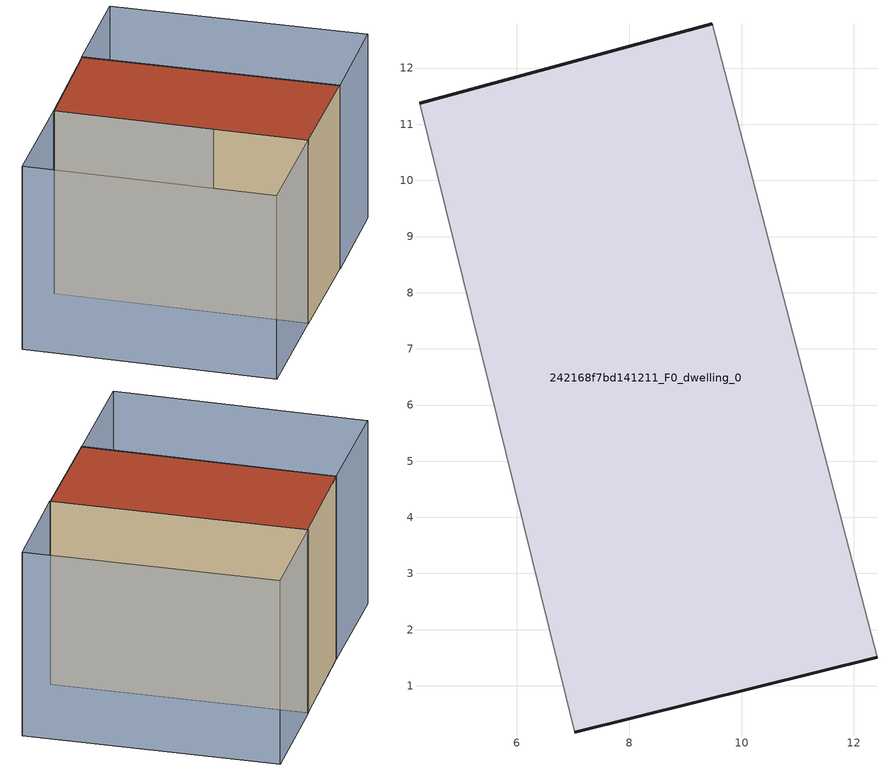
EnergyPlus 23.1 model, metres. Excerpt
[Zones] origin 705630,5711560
242168f7bd141211_F0_dwelling_0
 floor ground (EU_floor_Construction): 12.41,1.5 9.48,12.79 4.27,11.38 7.03,0.17 z0
 wall outside (EU_wall_Construction): 12.41,1.5 7.03,0.17 / 4.27,11.38 9.48,12.79 z0:9
 wall adiabatic (EU_wall_Construction): 9.48,12.79 12.41,1.5 / 7.03,0.17 4.27,11.38 z0:9
 roof outside (EU_roof_Construction): 9.48,12.79 12.41,1.5 7.03,0.17 4.27,11.38 z9
shading: 4.26,11.38 7.03,0.17 / 7.03,0.17 1.6,-1.17 / 1.6,-1.17 -1.17,10.03 / -1.17,10.03 4.26,11.38 / 12.41,1.5 9.48,12.79 / 9.48,12.79 14.44,14.08 / 14.44,14.08 17.37,2.79 / 17.37,2.79 12.41,1.5 z0:9
[Building]
EU S2 Campaign: North Axis=0; Terrain=City; Solar Distribution=FullExterior
[Site:Location]
London: Latitude=51.5; Longitude=-0.5; Time Zone=0; Elevation=25
[SizingPeriod:WeatherFileDays]
AnnualSizingPeriod: Begin Month=1; Begin Day of Month=1; End Month=12; End Day of Month=31; Day of Week for Start Day=Monday; Use Weather File Daylight Saving Period=No; Use Weather File Rain and Snow Indicators=No
[MATERIAL]
EU_InternalMass_Material: Roughness=MediumRough; Thickness=0.1; Conductivity=1; Density=1800; Specific Heat=900; Thermal Absorptance=0.9; Solar Absorptance=0.7; Visible Absorptance=0.7
[MATERIAL:NOMASS] Roughness=MediumRough; Thermal Absorptance=0.9; Solar Absorptance=0.7; Visible Absorptance=0.7
Name | Thermal Resistance
EU_wall_NoMass | 0.724719
EU_roof_NoMass | 2.98947
EU_floor_NoMass | 2.39157
[CONSTRUCTION]
EU_wall_Construction: EU_wall_NoMass
EU_roof_Construction: EU_roof_NoMass
EU_floor_Construction: EU_floor_NoMass
EU_InternalMass_Construction: EU_InternalMass_Material
[ZONE]
242168f7bd141211_F0_dwelling_0: Type=1; Multiplier=1; Ceiling Height=autocalculate; Volume=571.307; Floor Area=autocalculate; Part of Total Floor Area=Yes
[INTERNALMASS]
242168f7bd141211_F0_dwelling_0_EU_InternalMass: Construction=EU_InternalMass_Construction; Zone or ZoneList=242168f7bd141211_F0_dwelling_0; Surface Area=63.4783
[OTHEREQUIPMENT]
EU_Step8_InternalGain_242168f7bd141211_F0_dwelling_0_f000: Fuel Type=Electricity; Zone or ZoneList or Space or SpaceList=242168f7bd141211_F0_dwelling_0; Schedule=EU_Step8_GainSchedule_242168f7bd141211_F0_dwelling_0_f000; Design Level Calculation Method=Watts/Area; Power per Zone Floor Area=1; Fraction Latent=0; Fraction Radiant=0; Fraction Lost=0; Carbon Dioxide Generation Rate=0; EndUse Subcategory=EU_Step8_InternalGains
[ZONEVENTILATION:DESIGNFLOWRATE]
EU_ConstantAir_242168f7bd141211_F0_dwelling_0: Zone or ZoneList or Space or SpaceList=242168f7bd141211_F0_dwelling_0; Schedule=EU_AlwaysOn; Design Flow Rate Calculation Method=AirChanges/Hour; Air Changes per Hour=0.418135; Ventilation Type=Natural; Fan Pressure Rise=0; Fan Total Efficiency=1; Constant Term Coefficient=1; Temperature Term Coefficient=0; Velocity Term Coefficient=0; Velocity Squared Term Coefficient=0; Minimum Indoor Temperature=-100; Maximum Indoor Temperature=100; Delta Temperature=-100; Minimum Outdoor Temperature=-100; Maximum Outdoor Temperature=100; Maximum Wind Speed=40
[HVACTEMPLATE:THERMOSTAT]
EU_HeatOnly_242168f7bd141211_F0_dwelling_0: Constant Heating Setpoint=20; Constant Cooling Setpoint=50
[HVACTEMPLATE:ZONE:IDEALLOADSAIRSYSTEM]
242168f7bd141211_F0_dwelling_0: Template Thermostat=EU_HeatOnly_242168f7bd141211_F0_dwelling_0; System Availability Schedule=EU_AlwaysOn; Maximum Heating Supply Air Temperature=50; Minimum Cooling Supply Air Temperature=13; Maximum Heating Supply Air Humidity Ratio=0.0156; Minimum Cooling Supply Air Humidity Ratio=0.0077; Heating Limit=NoLimit; Cooling Limit=NoLimit; Heating Availability Schedule=EU_AlwaysOn; Cooling Availability Schedule=EU_CoolingOff; Dehumidification Control Type=ConstantSensibleHeatRatio; Cooling Sensible Heat Ratio=0.7; Dehumidification Setpoint=60; Humidification Control Type=None; Humidification Setpoint=30; Outdoor Air Method=None; Outdoor Air Flow Rate per Person=0.00944; Outdoor Air Flow Rate per Zone Floor Area=0; Outdoor Air Flow Rate per Zone=0; Demand Controlled Ventilation Type=None; Outdoor Air Economizer Type=NoEconomizer; Heat Recovery Type=None; Sensible Heat Recovery Effectiveness=0.7; Latent Heat Recovery Effectiveness=0.65
[SIZING:ZONE]
242168f7bd141211_F0_dwelling_0: Zone Cooling Design Supply Air Temperature Input Method=SupplyAirTemperature; Zone Cooling Design Supply Air Temperature=13; Zone Heating Design Supply Air Temperature Input Method=SupplyAirTemperature; Zone Heating Design Supply Air Temperature=50; Zone Cooling Design Supply Air Humidity Ratio=0.008; Zone Heating Design Supply Air Humidity Ratio=0.008; Cooling Design Air Flow Method=DesignDay; Cooling Design Air Flow Rate=0; Cooling Minimum Air Flow per Zone Floor Area=0.000762; Cooling Minimum Air Flow=0; Cooling Minimum Air Flow Fraction=0.2; Heating Design Air Flow Method=DesignDay; Heating Design Air Flow Rate=0; Heating Maximum Air Flow per Zone Floor Area=0.002032; Heating Maximum Air Flow=0.141576; Heating Maximum Air Flow Fraction=0.3; Account for Dedicated Outdoor Air System=No; Dedicated Outdoor Air System Control Strategy=NeutralSupplyAir; Dedicated Outdoor Air Low Setpoint Temperature for Design=autosize; Dedicated Outdoor Air High Setpoint Temperature for Design=autosize; Zone Load Sizing Method=Sensible Load Only No Latent Load; Zone Latent Cooling Design Supply Air Humidity Ratio Input Method=HumidityRatioDifference; Zone Cooling Design Supply Air Humidity Ratio Difference=0.005; Zone Latent Heating Design Supply Air Humidity Ratio Input Method=HumidityRatioDifference; Zone Humidification Design Supply Air Humidity Ratio Difference=0.005
[SCHEDULE:CONSTANT]
Name | Hourly Value
EU_AlwaysOn | 1
EU_CoolingOff | 0
[SCHEDULE:FILE]
EU_Step8_GainSchedule_242168f7bd141211_F0_dwelling_0_f000: File=../../schedules/242168f7bd141211/242168f7bd141211_F0_dwelling_0_f000_gain.csv; Column Number=1; Rows to Skip at Top=0; Number of Hours of Data=8760; Column Separator=Comma; Interpolate to Timestep=No; Minutes per Item=60; Adjust Schedule for Daylight Savings=Yes
